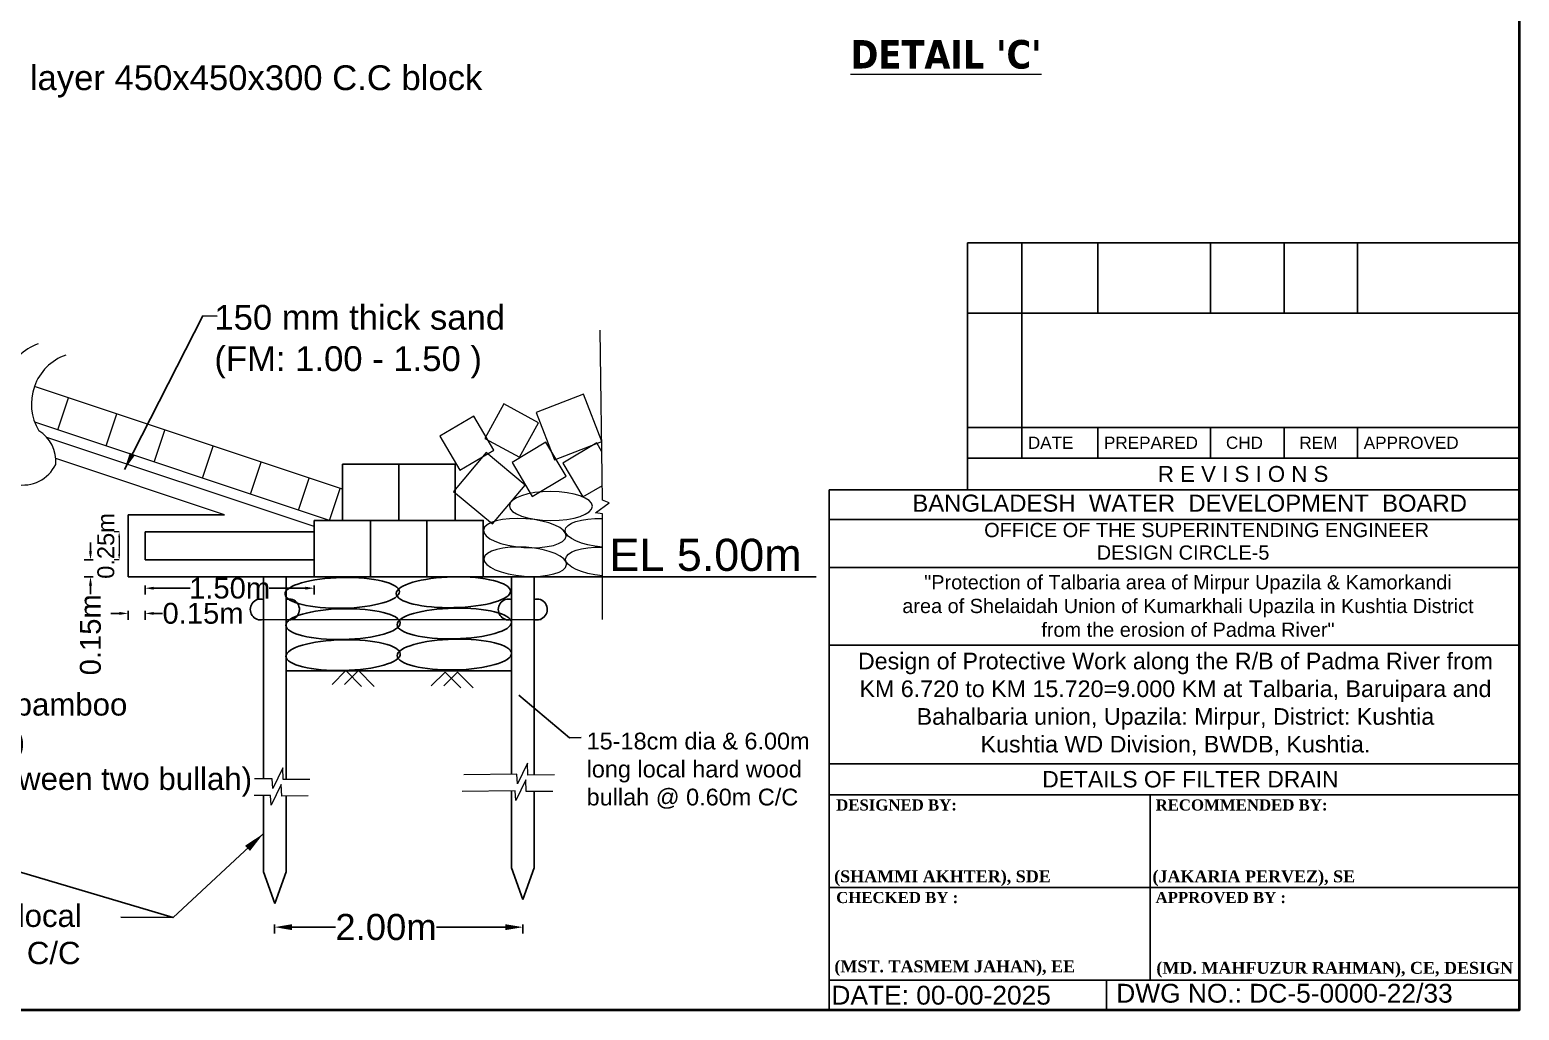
# Model space of a CAD drawing. Header units: inches. Extents: x -8940 to 26362, y -28010 to 990.
# Drawn here: x 4304.3 to 4389.9, y -20326.5 to -20270.2 of the extents above; entities that cross this region are included whole.
import ezdxf
from ezdxf.enums import TextEntityAlignment as Align

# ---------------------------------------------------------------- set-up
doc = ezdxf.new("R2010")
doc.units = ezdxf.units.IN
doc.header["$MEASUREMENT"] = 0
doc.header["$PDMODE"] = 3
doc.layers.add('LINE', color=7, linetype='Continuous')
doc.styles.add('dim', font='isocp.shx')
doc.styles.add('Kazi_T_H', font='timesbd.ttf')
doc.styles.get("Standard").update_dxf_attribs({"font": 'arial.ttf'})
doc.styles.add('TIMES', font='ARIALN.TTF')
doc.dimstyles.new("Arshi's Style", dxfattribs={"dimtxt": 1.25, "dimasz": 1.25, "dimexe": 0.18, "dimexo": 2, "dimgap": 0.09, "dimtad": 0, "dimzin": 0, "dimdsep": 46, "dimtxsty": 'TIMES', "dimcen": 0.09, "dimadec": 4, "dimazin": 0, "dimtfac": 1, "dimtofl": 0, "dimtmove": 0, "dimatfit": 3, "dimfxl": 1, "dimtolj": 1, "dimtzin": 0, "dimarcsym": 0})
doc.dimstyles.get("Standard").update_dxf_attribs({"dimtxt": 0.18, "dimasz": 0.18, "dimexe": 0.18, "dimexo": 0.0625, "dimgap": 0.09, "dimtad": 0, "dimtih": 1, "dimtoh": 1, "dimdec": 4, "dimzin": 0, "dimdsep": 46, "dimtxsty": 'Standard', "dimcen": 0.09, "dimadec": 0, "dimazin": 0, "dimtfac": 1, "dimtdec": 4, "dimtofl": 0, "dimtmove": 0, "dimatfit": 3, "dimfxl": 1, "dimtolj": 1, "dimtzin": 0, "dimarcsym": 0})
doc.dimstyles.new('STANDARD$0', dxfattribs={"dimscale": 0, "dimtxt": 8, "dimasz": 8, "dimexe": 4, "dimexo": 0, "dimgap": 2, "dimtad": 1, "dimdec": 0, "dimzin": 0, "dimdsep": 46, "dimtxsty": 'dim', "dimblk": 'DOTSMALL', "dimcen": 1, "dimclrd": 6, "dimclre": 6, "dimclrt": 256, "dimadec": 0, "dimazin": 0, "dimtfac": 1, "dimtdec": 0, "dimtix": 1, "dimtofl": 0, "dimtmove": 1, "dimatfit": 3, "dimldrblk": 'DOTSMALL', "dimfxl": 6, "dimtolj": 1, "dimtzin": 0, "dimarcsym": 0})

# ---------------------------------------------------------------- blocks, each defined once
blk = doc.blocks.new('*D44')
at = {"layer": 'Defpoints', "color": 0, "linetype": 'ByBlock', "ltscale": 0.5, "transparency": 16777216}
for p in [(4318.41, -20317.259), (4332.685, -20317.447), (4332.685, -20321.767)]:
    blk.add_point(p, dxfattribs=at)
at = {"layer": 'LINE', "color": 0, "lineweight": -2, "ltscale": 0.5, "transparency": 16777216}
for p, q in [((4318.41, -20321.617), (4318.41, -20322.131)), ((4319.41, -20321.767), (4321.915, -20321.767)), ((4331.685, -20321.767), (4327.723, -20321.767)), ((4332.685, -20321.617), (4332.685, -20322.131))]:
    blk.add_line(p, q, dxfattribs=at)
at = {"layer": 'LINE', "color": 0, "linetype": 'ByBlock', "ltscale": 0.5, "transparency": 16777216}
for points in [[(4319.41, -20321.6), (4319.41, -20321.934), (4318.41, -20321.767)], [(4331.685, -20321.6), (4331.685, -20321.934), (4332.685, -20321.767)]]:
    blk.add_solid(points, dxfattribs=at)
at = {"layer": 'LINE', "color": 0, "linetype": 'ByBlock', "lineweight": 20, "ltscale": 0.5, "transparency": 16777216, "insert": (4324.819, -20321.767), "char_height": 1.5, "attachment_point": 5}
blk.add_mtext('\\A1;2.00m', dxfattribs=at)
blk = doc.blocks.new('*D45')
at = {"layer": 'Defpoints', "color": 0, "linetype": 'ByBlock', "ltscale": 0.5, "transparency": 16777216}
for p in [(4310.971, -20301.542), (4309.999, -20302.514), (4309.999, -20303.736)]:
    blk.add_point(p, dxfattribs=at)
at = {"layer": 'LINE', "color": 0, "lineweight": -2, "ltscale": 0.5, "transparency": 16777216}
for p, q in [((4309.499, -20303.736), (4308.999, -20303.736)), ((4309.999, -20303.586), (4309.999, -20304.1)), ((4310.971, -20303.586), (4310.971, -20304.1)), ((4311.471, -20303.736), (4311.971, -20303.736))]:
    blk.add_line(p, q, dxfattribs=at)
at = {"layer": 'LINE', "color": 0, "linetype": 'ByBlock', "ltscale": 0.5, "transparency": 16777216}
for points in [[(4309.499, -20303.653), (4309.499, -20303.819), (4309.999, -20303.736)], [(4311.471, -20303.653), (4311.471, -20303.819), (4310.971, -20303.736)]]:
    blk.add_solid(points, dxfattribs=at)
at = {"layer": 'LINE', "color": 0, "linetype": 'ByBlock', "lineweight": 20, "ltscale": 0.5, "transparency": 16777216, "insert": (4314.302, -20303.736), "char_height": 1, "attachment_point": 5}
blk.add_mtext('\\A1;{\\H1.2x;0.15m}', dxfattribs=at)
blk = doc.blocks.new('*D46')
at = {"layer": 'Defpoints', "color": 0, "linetype": 'ByBlock', "ltscale": 0.5, "transparency": 16777216}
for p in [(4310.971, -20300.66), (4307.834, -20301.632), (4310.971, -20301.632)]:
    blk.add_point(p, dxfattribs=at)
at = {"layer": 'LINE', "color": 0, "lineweight": -2, "ltscale": 0.5, "transparency": 16777216}
for p, q in [((4307.834, -20300.16), (4307.834, -20299.66)), ((4307.984, -20300.66), (4307.47, -20300.66)), ((4307.984, -20301.632), (4307.47, -20301.632)), ((4307.834, -20302.132), (4307.834, -20302.632))]:
    blk.add_line(p, q, dxfattribs=at)
at = {"layer": 'LINE', "color": 0, "linetype": 'ByBlock', "ltscale": 0.5, "transparency": 16777216}
for points in [[(4307.751, -20300.16), (4307.918, -20300.16), (4307.834, -20300.66)], [(4307.751, -20302.132), (4307.918, -20302.132), (4307.834, -20301.632)]]:
    blk.add_solid(points, dxfattribs=at)
at = {"layer": 'LINE', "color": 0, "linetype": 'ByBlock', "lineweight": 20, "ltscale": 0.5, "transparency": 16777216, "insert": (4307.834, -20304.963), "char_height": 1, "attachment_point": 5, "rotation": 90}
blk.add_mtext('\\A1;{\\H1.2x;0.15m}', dxfattribs=at)
blk = doc.blocks.new('*D47')
at = {"layer": 'Defpoints', "color": 0, "linetype": 'ByBlock', "ltscale": 0.5, "transparency": 16777216}
for p in [(4310.971, -20300.131), (4320.691, -20299.774), (4310.971, -20302.287)]:
    blk.add_point(p, dxfattribs=at)
at = {"layer": 'LINE', "color": 0, "lineweight": -2, "ltscale": 0.5, "transparency": 16777216}
for p, q in [((4310.971, -20302.137), (4310.971, -20302.651)), ((4311.471, -20302.287), (4313.557, -20302.287)), ((4320.191, -20302.287), (4318.106, -20302.287)), ((4320.691, -20302.137), (4320.691, -20302.651))]:
    blk.add_line(p, q, dxfattribs=at)
at = {"layer": 'LINE', "color": 0, "linetype": 'ByBlock', "ltscale": 0.5, "transparency": 16777216}
for points in [[(4311.471, -20302.203), (4311.471, -20302.37), (4310.971, -20302.287)], [(4320.191, -20302.203), (4320.191, -20302.37), (4320.691, -20302.287)]]:
    blk.add_solid(points, dxfattribs=at)
at = {"layer": 'LINE', "color": 0, "linetype": 'ByBlock', "lineweight": 20, "ltscale": 0.5, "transparency": 16777216, "insert": (4315.831, -20302.287), "char_height": 1, "attachment_point": 5}
blk.add_mtext('\\A1;{\\H1.2x;1.50m}', dxfattribs=at)

msp = doc.modelspace()

# ---------------------------------------------------------------- linework, layer by layer
at = {"color": 0, "linetype": 'Continuous', "lineweight": 20, "ltscale": 0.5}
for p, q in [((4322.311226, -20296.594013), (4304.607879, -20290.692898)), ((4305.965337, -20293.191003), (4306.579023, -20291.349946)), ((4308.731697, -20294.113124), (4309.345383, -20292.272066)), ((4321.568064, -20298.391912), (4304.625896, -20292.744523)), ((4311.498058, -20295.035244), (4312.111744, -20293.194186)), ((4320.691226, -20298.748483), (4305.331132, -20293.628451)), ((4314.264418, -20295.957364), (4314.878104, -20294.116306)), ((4315.531185, -20298.067912), (4305.841594, -20294.838049)), ((4317.030779, -20296.879484), (4317.644465, -20295.038426)), ((4319.797139, -20297.801604), (4320.410825, -20295.960546)), ((4321.572513, -20298.393395), (4322.186198, -20296.552337)), ((4309.481759, -20299.039912), (4309.186919, -20299.039912)), ((4309.481759, -20299.369987), (4309.481759, -20300.329837)), ((4309.481759, -20300.659912), (4309.186919, -20300.659912))]:
    msp.add_line(p, q, dxfattribs=at)
at = {"color": 0, "linetype": 'Continuous', "lineweight": -3, "ltscale": 0.5}
for p, q in [((4325.551226, -20295.151912), (4325.551226, -20298.391912)), ((4315.531185, -20298.067912), (4309.999226, -20298.067912)), ((4309.999226, -20301.631912), (4309.999226, -20298.067912)), ((4323.931226, -20298.391912), (4323.931226, -20301.631912)), ((4327.171226, -20298.391912), (4327.171226, -20301.631912)), ((4320.691226, -20299.039912), (4310.971226, -20299.039912)), ((4310.971226, -20300.659912), (4310.971226, -20299.039912)), ((4320.691226, -20300.659912), (4310.971226, -20300.659912)), ((4320.691226, -20301.631912), (4309.999226, -20301.631912)), ((4317.775226, -20301.631912), (4319.071226, -20301.631912)), ((4317.775226, -20301.631912), (4317.775226, -20313.244601)), ((4319.071226, -20301.631912), (4319.071226, -20313.281241)), ((4319.071226, -20301.631912), (4321.247236, -20301.631912)), ((4321.247236, -20301.631912), (4333.327226, -20301.631912)), ((4324.79339, -20301.631912), (4321.55339, -20301.631912)), ((4328.03339, -20301.631912), (4324.79339, -20301.631912)), ((4332.289572, -20301.631912), (4328.03339, -20301.631912)), ((4332.031226, -20301.631912), (4332.031226, -20312.984389)), ((4333.327226, -20301.631912), (4333.327226, -20313.022854)), ((4333.327226, -20301.631912), (4349.54487, -20301.631912)), ((4317.775226, -20304.111848), (4333.743215, -20304.086936)), ((4319.071226, -20307.039705), (4332.031226, -20307.039705)), ((4322.514045, -20307.023216), (4321.715053, -20307.81636)), ((4321.715053, -20307.81636), (4322.514045, -20307.023216)), ((4323.239372, -20307.023216), (4322.44038, -20307.81636)), ((4322.44038, -20307.81636), (4323.239372, -20307.023216)), ((4322.514045, -20307.023216), (4323.413992, -20307.926516)), ((4323.239372, -20307.023216), (4324.139319, -20307.926516)), ((4328.210602, -20307.11003), (4327.411611, -20307.903174)), ((4327.411611, -20307.903174), (4328.210602, -20307.11003)), ((4328.935929, -20307.11003), (4328.136938, -20307.903174)), ((4328.136938, -20307.903174), (4328.935929, -20307.11003)), ((4328.210602, -20307.11003), (4329.110549, -20308.01333)), ((4328.935929, -20307.11003), (4329.835876, -20308.01333)), ((4332.031226, -20313.936043), (4332.031226, -20318.348965)), ((4333.327226, -20313.975367), (4333.327226, -20318.348965)), ((4317.775226, -20314.196255), (4317.775226, -20318.577417)), ((4319.071226, -20314.233755), (4319.071226, -20318.577417)), ((4317.775226, -20318.577417), (4318.423226, -20320.400301)), ((4318.423226, -20320.400301), (4319.071226, -20318.577417)), ((4332.031226, -20318.348965), (4332.679226, -20320.17185)), ((4332.679226, -20320.17185), (4333.327226, -20318.348965))]:
    msp.add_line(p, q, dxfattribs=at)
for points in [[(4322.311226, -20295.151912), (4325.551226, -20295.151912), (4325.551226, -20298.391912), (4322.311226, -20298.391912)], [(4325.551226, -20295.151912), (4328.791226, -20295.151912), (4328.791226, -20298.391912), (4325.551226, -20298.391912)], [(4320.691226, -20298.391912), (4323.931226, -20298.391912), (4323.931226, -20301.631912), (4320.691226, -20301.631912)], [(4323.931226, -20298.391912), (4327.171226, -20298.391912), (4327.171226, -20301.631912), (4323.931226, -20301.631912)], [(4327.171226, -20298.391912), (4330.411226, -20298.391912), (4330.411226, -20301.631912), (4327.171226, -20301.631912)]]:
    msp.add_lwpolyline(points, close=True, dxfattribs=at)
at = {"color": 0, "linetype": 'Continuous', "lineweight": 20, "ltscale": 0.5}
for centre, radius, start, end in [((4305.82415, -20291.052567), 2.981929, 109.62659206, 211.13536268), ((4307.416696, -20291.694123), 2.981929, 109.62659206, 211.13536268), ((4303.785111, -20294.993396), 2.062342, 355.14367632, 58.44668001), ((4303.943974, -20294.248867), 2.107104, 258.6073122, 334.1381972)]:
    msp.add_arc(centre, radius, start, end, dxfattribs=at)
at = {"color": 0, "linetype": 'Continuous', "lineweight": -3, "ltscale": 0.5}
for centre, start, end in [((4317.61761, -20303.509175), 74.82841692, 283.69207692), ((4319.241225, -20303.509175), 253.60409939, 105.17158308), ((4331.87361, -20303.509175), 74.82841692, 283.69207692), ((4333.484841, -20303.509175), 253.60409939, 105.17158308)]:
    msp.add_arc(centre, 0.602253, start, end, dxfattribs=at)
for centre in [(4322.301779, -20302.556185), (4328.692015, -20302.521538), (4322.349956, -20304.349207), (4328.740192, -20304.31456), (4322.3551, -20306.133255), (4328.745337, -20306.098608)]:
    msp.add_ellipse(centre, major_axis=(3.284803, 0.069982), ratio=0.268841611)
at = {"color": 0, "linetype": 'Continuous', "lineweight": 20, "ltscale": 0.5}
for points in [[(4309.426747, -20299.369987), (4309.536772, -20299.369987), (4309.481759, -20299.039912)], [(4309.426747, -20300.329837), (4309.536772, -20300.329837), (4309.481759, -20300.659912)]]:
    msp.add_solid(points, dxfattribs=at)
at = {"layer": 'LINE', "color": 0, "linetype": 'ByBlock', "lineweight": -3, "ltscale": 0.5}
for p, q in [((4389.912781, -20282.444891), (4358.249042, -20282.444891)), ((4358.249042, -20296.633294), (4358.249042, -20282.444891)), ((4361.35779, -20282.444891), (4361.35779, -20294.804061)), ((4365.732785, -20282.444891), (4365.732785, -20286.486264)), ((4372.215663, -20282.444891), (4372.215663, -20286.486264)), ((4376.439011, -20282.444891), (4376.439011, -20286.486264)), ((4380.662359, -20282.444891), (4380.662359, -20286.486264)), ((4389.912781, -20286.486264), (4358.249042, -20286.486264)), ((4389.912781, -20293.04686), (4358.249042, -20293.04686)), ((4365.732785, -20293.04686), (4365.732785, -20294.804061)), ((4372.215663, -20293.04686), (4372.215663, -20294.804061)), ((4376.439011, -20293.04686), (4376.439011, -20294.804061)), ((4380.662359, -20293.04686), (4380.662359, -20294.804061)), ((4389.912781, -20294.804061), (4358.249042, -20294.804061)), ((4350.280962, -20296.633294), (4350.280962, -20326.539728)), ((4389.912852, -20296.633294), (4350.280962, -20296.633294)), ((4389.912852, -20298.342277), (4350.280962, -20298.342277)), ((4389.914024, -20301.097999), (4350.280962, -20301.097999)), ((4389.914024, -20305.562704), (4350.282205, -20305.562704)), ((4389.912781, -20312.376267), (4350.280962, -20312.376267)), ((4389.912781, -20314.170194), (4350.280962, -20314.170194)), ((4368.730143, -20324.806743), (4368.730143, -20314.170194)), ((4350.280962, -20319.488469), (4389.912781, -20319.488469)), ((4350.280962, -20324.806743), (4389.912781, -20324.806743)), ((4366.231431, -20326.539728), (4366.231431, -20324.806743))]:
    msp.add_line(p, q, dxfattribs=at)
at = {"layer": 'LINE', "color": 7, "lineweight": 40, "ltscale": 0.5}
msp.add_lwpolyline([(4217.344166, -20326.539728), (4217.344166, -20204.482869), (4389.949826, -20204.482869), (4389.949826, -20326.539728), (4217.344166, -20326.539728)], close=True, dxfattribs=at)
at = {"layer": 'LINE', "color": 7, "lineweight": 20, "ltscale": 0.5}
for points in [[(4337.26374, -20304.084396), (4337.266251, -20298.005392), (4336.861467, -20297.953227), (4337.638678, -20297.389243), (4337.266464, -20297.230806), (4337.131473, -20287.458974)], [(4334.503916, -20313.017707), (4332.974274, -20313.024398), (4332.950219, -20312.348813), (4332.367828, -20313.538728), (4332.340034, -20312.980185), (4329.288638, -20313.02172)], [(4320.445473, -20313.27523), (4318.915831, -20313.281921), (4318.891776, -20312.606337), (4318.309385, -20313.796251), (4318.281591, -20313.237708), (4317.26886, -20313.251494)], [(4320.352422, -20314.228151), (4318.82278, -20314.234842), (4318.798725, -20313.559257), (4318.216334, -20314.749171), (4318.18854, -20314.190629), (4317.249921, -20314.203405)], [(4334.410866, -20313.970627), (4332.881224, -20313.977318), (4332.857169, -20313.301734), (4332.274777, -20314.491648), (4332.246984, -20313.933106), (4329.195588, -20313.974641)]]:
    msp.add_lwpolyline(points, dxfattribs=at)
at = {"layer": 'LINE', "color": 0, "linetype": 'ByBlock', "lineweight": 18, "ltscale": 0.5}
for points in [[(4330.499865, -20293.678734), (4332.49115, -20294.764371), (4333.576787, -20292.773086), (4331.585502, -20291.687449), (4330.499865, -20293.678734)], [(4334.502965, -20294.907826), (4337.21974, -20293.848489), (4336.160403, -20291.131715), (4333.443629, -20292.191052), (4334.502965, -20294.907826)], [(4329.067517, -20295.505698), (4331.017747, -20294.34793), (4329.85998, -20292.3977), (4327.90975, -20293.555467), (4329.067517, -20295.505698)], [(4333.219172, -20297.009218), (4335.169402, -20295.851451), (4334.011635, -20293.90122), (4332.061404, -20295.058987), (4333.219172, -20297.009218)], [(4337.227936, -20294.441849), (4336.927007, -20293.934941), (4334.976777, -20295.092709), (4336.134544, -20297.042939)], [(4330.944339, -20298.594352), (4332.81379, -20296.356448), (4330.575886, -20294.486998), (4328.706436, -20296.724901), (4330.944339, -20298.594352)], [(4336.134544, -20297.042939), (4337.254682, -20296.377962)]]:
    msp.add_lwpolyline(points, dxfattribs=at)
at = {"layer": 'LINE', "color": 7, "lineweight": 9, "ltscale": 0.5, "extrusion": (0, 0, -1)}
for centre, major_axis in [((4334.295208, -20297.562236), (2.384399, -0.011463)), ((4332.796079, -20299.119467), (2.378444, -0.168799)), ((4332.822375, -20300.762972), (2.378444, -0.168799))]:
    msp.add_ellipse(centre, major_axis=major_axis, ratio=0.34736681, dxfattribs=at)
for centre, start_param, end_param in [((4337.49407, -20299.121407), 1.642387538, 4.591790437), ((4337.520366, -20300.764912), 1.653784164, 4.580393811)]:
    msp.add_ellipse(centre, major_axis=(2.378444, -0.168799), ratio=0.34736681, start_param=start_param, end_param=end_param, dxfattribs=at)

# ---------------------------------------------------------------- texts
at = {"color": 0, "linetype": 'Continuous', "lineweight": 20, "ltscale": 0.5}
for s, insert, char_height, width, attachment_point in [("{\\fTahoma|b1|i0|c0|p34;\\LDETAIL 'C'}", (4357.000719, -20270.780351), 1.64025, 30.73216689, 2), ('EL 5.00m ', (4337.661411, -20299.444901), 1.8470527, 32.15484583, 1)]:
    msp.add_mtext(s, dxfattribs=dict(at, insert=insert, char_height=char_height, width=width, attachment_point=attachment_point))
at = {"color": 0, "linetype": 'Continuous', "lineweight": 20, "ltscale": 0.5, "attachment_point": 1}
for s, insert, char_height in [('1- layer 450x450x300 C.C block', (4302.025658, -20272.234361), 1.425195), ('150 mm thick sand \\P(FM: 1.00 - 1.50 )', (4314.954419, -20286.004166), 1.425195), ('4.00m Long bamboo \\P(dia>=8.0cm) \\P(3 Nos in between two bullah)', (4293.515026, -20308.322914), 1.2826755), ('15-18cm dia & 6.00m long local\\Phard wood bullah @ 1.20m C/C ', (4282.237015, -20320.471133), 1.2826755)]:
    msp.add_mtext(s, dxfattribs=dict(at, insert=insert, char_height=char_height))
at = {"layer": 'LINE', "color": 0, "linetype": 'ByBlock', "lineweight": -3, "ltscale": 0.5}
for s, height, p in [('DATE', 0.7028804, (4361.70923, -20294.276901)), ('PREPARED', 0.7028804, (4366.084225, -20294.276901)), ('CHD', 0.7028804, (4373.094263, -20294.276901)), ('REM', 0.7028804, (4377.317612, -20294.276901)), ('APPROVED', 0.7028804, (4381.0138, -20294.276901)), ('DATE: 00-00-2025', 1.08311556, (4350.418658, -20326.217965)), ('DWG NO.: DC-5-0000-22/33', 1.08311556, (4366.789935, -20326.106482))]:
    msp.add_text(s, height=height, dxfattribs=at).set_placement(p)
for s, height, p in [('R E V I S I O N S', 0.91461652, (4374.080912, -20296.175986)), ('BANGLADESH  WATER  DEVELOPMENT  BOARD', 0.98257867, (4371.008722, -20297.889407)), ('OFFICE OF THE SUPERINTENDING ENGINEER', 0.81953397, (4371.982308, -20299.352081)), ('DESIGN CIRCLE-5', 0.81953397, (4370.630434, -20300.646599)), ('DETAILS OF FILTER DRAIN', 0.94193163, (4371.04861, -20313.73638))]:
    msp.add_text(s, height=height, dxfattribs=at).set_placement(p, align=Align.CENTER)
at = {"layer": 'LINE', "color": 0, "linetype": 'ByBlock', "lineweight": -3, "ltscale": 0.5, "style": 'Kazi_T_H'}
for s, p in [('DESIGNED BY:', (4350.692303, -20315.063664)), ('RECOMMENDED BY:', (4369.049239, -20315.063664)), ('CHECKED BY :', (4350.692303, -20320.381939)), ('APPROVED BY :', (4369.049239, -20320.381939))]:
    msp.add_text(s, height=0.63819299, dxfattribs=at).set_placement(p)
at = {"layer": 'LINE', "lineweight": 50, "ltscale": 0.5, "style": 'Kazi_T_H'}
for s, p in [('(SHAMMI AKHTER), SDE', (4350.574674, -20319.186956)), ('(JAKARIA PERVEZ), SE ', (4368.871538, -20319.190728)), ('(MST. TASMEM JAHAN), EE', (4350.590762, -20324.362799)), ('(MD. MAHFUZUR RAHMAN), CE, DESIGN ', (4369.094806, -20324.448185))]:
    msp.add_text(s, height=0.68540791, dxfattribs=at).set_placement(p)
at = {"layer": 'LINE', "color": 0, "linetype": 'ByBlock', "lineweight": 20, "ltscale": 0.5, "insert": (4308.719306, -20299.858392), "char_height": 0.972, "attachment_point": 5, "rotation": 90}
msp.add_mtext('\\A1;0.25m', dxfattribs=at)
at = {"layer": 'LINE', "color": 0, "linetype": 'ByBlock', "lineweight": -3, "ltscale": 0.5}
for s, insert, char_height, width, attachment_point in [('\\pt3.494;"Protection of Talbaria area of Mirpur Upazila & Kamorkandi \\Parea of Shelaidah Union of Kumarkhali Upazila in Kushtia District \\Pfrom the erosion of Padma River"', (4370.910509, -20301.534686), 0.81799132, 39.78115556, 2), ('Design of Protective Work along the R/B of Padma River from \\PKM 6.720 to KM 15.720=9.000 KM at Talbaria, Baruipara and Bahalbaria union, Upazila: Mirpur, District: Kushtia\\PKushtia WD Division, BWDB, Kushtia.', (4370.192262, -20305.993135), 0.955576613, 41.42115856, 2), ('15-18cm dia & 6.00m\\Plong local hard wood \\Pbullah @ 0.60m C/C ', (4336.348039, -20310.588027), 0.96549297, 41.85100077, 1)]:
    msp.add_mtext(s, dxfattribs=dict(at, insert=insert, char_height=char_height, width=width, attachment_point=attachment_point))

# ---------------------------------------------------------------- dimensions: what is measured, and where the dimension line sits
at = {"layer": 'LINE', "color": 0, "linetype": 'ByBlock', "lineweight": 20, "ltscale": 0.5}
dim = msp.add_linear_dim(base=(4307.834362, -20301.631912), p1=(4310.971226, -20300.659912), p2=(4310.971226, -20301.631912), angle=90, text='{\\H1.2x;0.15m}', dimstyle='STANDARD$0', override={"dimscale": 1, "dimtxt": 1, "dimasz": 0.5, "dimexe": 0.364, "dimexo": 0.219, "dimgap": 0.09, "dimtad": 0, "dimdec": 2, "dimpost": 'm', "dimtxsty": 'Standard', "dimcen": 0.09, "dimclrd": 0, "dimclre": 0, "dimclrt": 0, "dimtix": 0, "dimtmove": 0, "dimfxl": 0.15, "dimfxlon": 1}, dxfattribs=at)
dim.commit()
dim.dimension.update_dxf_attribs({"geometry": '*D46', "text_midpoint": (4307.834362, -20304.962704), "dimtype": 160})
dim = msp.add_linear_dim(base=(4310.971226, -20302.286605), p1=(4320.691226, -20299.773777), p2=(4310.971226, -20300.130779), text='{\\H1.2x;1.50m}', dimstyle='STANDARD$0', override={"dimscale": 1, "dimtxt": 1, "dimasz": 0.5, "dimexe": 0.364, "dimexo": 0.219, "dimgap": 0.09, "dimtad": 0, "dimdec": 2, "dimpost": 'm', "dimtxsty": 'Standard', "dimcen": 0.09, "dimclrd": 0, "dimclre": 0, "dimclrt": 0, "dimtix": 0, "dimtmove": 0, "dimfxl": 0.15, "dimfxlon": 1}, dxfattribs=at)
dim.commit()
dim.dimension.update_dxf_attribs({"geometry": '*D47', "text_midpoint": (4315.831226, -20302.286605)})
for base, p1, p2, text, override, picture, middle in [((4309.999226, -20303.735971), (4310.971226, -20301.541829), (4309.999226, -20302.513829), '{\\H1.2x;0.15m}', {"dimscale": 1, "dimtxt": 1, "dimasz": 0.5, "dimexe": 0.364, "dimexo": 0.219, "dimgap": 0.09, "dimtad": 0, "dimdec": 2, "dimpost": 'm', "dimtxsty": 'Standard', "dimcen": 0.09, "dimclrd": 0, "dimclre": 0, "dimclrt": 0, "dimtix": 0, "dimtmove": 0, "dimfxl": 0.15, "dimfxlon": 1}, '*D45', (4314.302017, -20303.735971)), ((4332.68456, -20321.76702), (4318.409561, -20317.259332), (4332.68456, -20317.44659), '2.00m', {"dimscale": 1, "dimtxt": 1.5, "dimasz": 1, "dimexe": 0.364, "dimexo": 0.219, "dimgap": 0.09, "dimtad": 0, "dimlfac": 1000, "dimtxsty": 'Standard', "dimcen": 0.09, "dimclrd": 0, "dimclre": 0, "dimclrt": 0, "dimtix": 0, "dimtmove": 0, "dimfxl": 0.15, "dimfxlon": 1}, '*D44', (4324.818793, -20321.76702))]:
    dim = msp.add_linear_dim(base=base, p1=p1, p2=p2, text=text, dimstyle='STANDARD$0', override=override, dxfattribs=at)
    dim.commit()
    dim.dimension.update_dxf_attribs({"geometry": picture, "text_midpoint": middle, "dimtype": 160})

# ---------------------------------------------------------------- leaders
at = {"color": 0, "linetype": 'Continuous', "lineweight": 20, "ltscale": 0.5}
msp.add_leader([(4309.787633, -20295.462567), (4314.285248, -20286.625591), (4315.107894, -20286.651415)], dimstyle='Standard', override={"dimtxt": 850, "dimasz": 1, "dimdec": 2, "dimlfac": 0.001, "dimpost": 'm', "dimfxl": 0.15, "dimfxlon": 1}, dxfattribs=at)
at = {"color": 0, "linetype": 'Continuous', "lineweight": -3, "ltscale": 0.5}
msp.add_leader([(4332.453723, -20308.434621), (4335.372674, -20310.877318), (4336.037944, -20310.876048)], dimstyle='Standard', override={"dimtxt": 0.75, "dimdec": 2, "dimlfac": 1, "dimpost": 'm', "dimtdec": 2, "dimfxl": 0.15, "dimfxlon": 1}, dxfattribs=at)
for points in [[(4287.52323, -20313.782575), (4312.588572, -20321.20685), (4309.573511, -20321.196501)], [(4317.775226, -20316.386836), (4312.588572, -20321.20685), (4309.573511, -20321.196501)]]:
    msp.add_leader(points, dimstyle="Arshi's Style")

doc.saveas('drawing.dxf')
